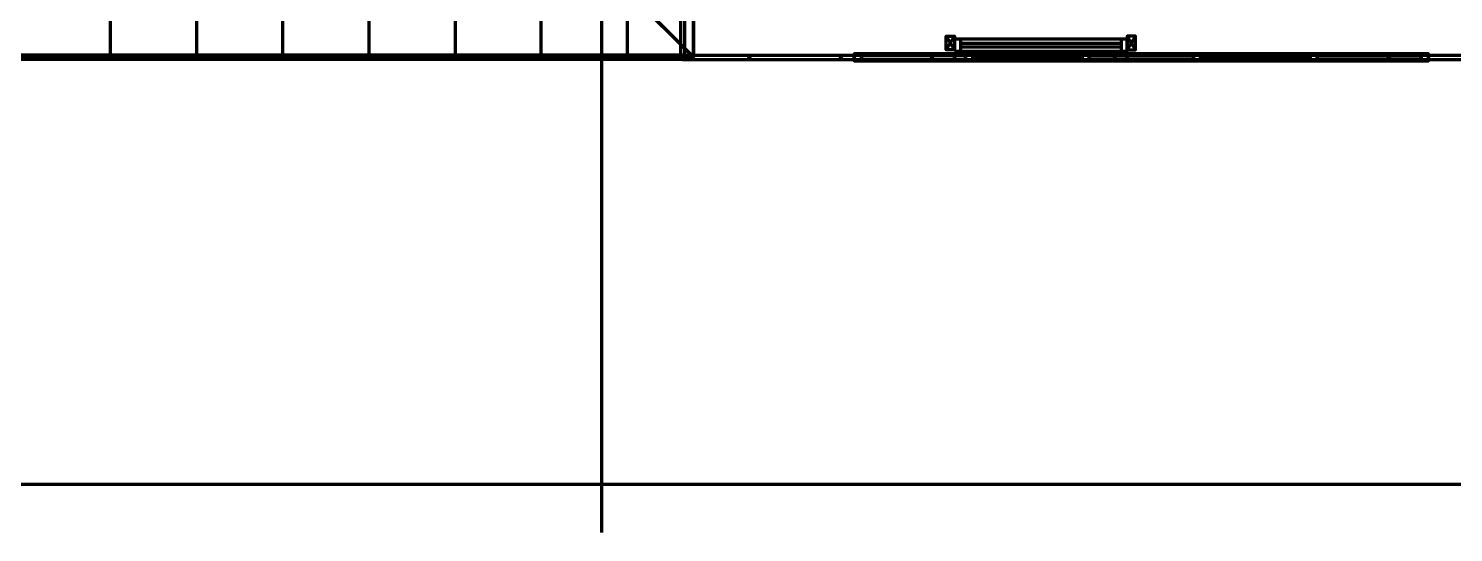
# Model space of a CAD drawing. Extents: x 0 to 1153, y 0 to 816.
# Drawn here: x 653.6 to 717.8, y 361.8 to 384.5 of the extents above; entities that cross this region are included whole.
import ezdxf

# ---------------------------------------------------------------- set-up
doc = ezdxf.new("R2010")
doc.units = 0
doc.header["$MEASUREMENT"] = 0
doc.layers.add('Arch', color=7, linetype='Continuous')

msp = doc.modelspace()

# ---------------------------------------------------------------- linework, layer by layer
at = {"layer": 'Arch', "color": 11, "linetype": 'Continuous', "lineweight": 211}
for p, q in [((679.418, 361.77), (679.418, 717.391)), ((657.299, 383.17), (657.299, 388.927)), ((661.183, 383.17), (661.183, 388.927)), ((665.057, 383.17), (665.057, 388.927)), ((668.941, 383.17), (668.941, 388.927)), ((672.825, 383.17), (672.825, 388.927)), ((676.698, 383.17), (676.698, 388.927)), ((680.582, 383.17), (680.582, 386.143)), ((694.933, 384.122), (695.314, 384.122)), ((695.579, 383.984), (695.579, 383.445)), ((702.818, 383.984), (702.818, 383.445)), ((703.464, 384.122), (703.083, 384.122)), ((657.363, 383.064), (657.161, 383.254)), ((661.469, 383.064), (661.278, 383.254)), ((665.586, 383.064), (665.395, 383.254)), ((669.703, 383.064), (669.512, 383.254)), ((673.82, 383.064), (673.629, 383.254)), ((677.937, 383.064), (677.746, 383.254)), ((682.054, 383.064), (681.863, 383.254)), ((686.17, 383.053), (685.98, 383.254)), ((690.287, 383.053), (690.097, 383.254)), ((694.404, 383.053), (694.214, 383.254)), ((695.579, 383.805), (702.818, 383.805)), ((702.818, 383.625), (695.579, 383.625)), ((698.521, 383.053), (698.331, 383.254)), ((702.638, 383.053), (702.437, 383.254)), ((706.755, 383.053), (706.554, 383.254)), ((710.861, 383.053), (710.671, 383.254)), ((714.978, 383.053), (714.788, 383.254)), ((695.314, 383.053), (703.083, 383.053))]:
    msp.add_line(p, q, dxfattribs=at)
at = {"layer": 'Arch', "color": 1, "linetype": 'Continuous', "lineweight": 211}
msp.add_lwpolyline([(917.109, 363.94), (917.109, 714.269), (113.972, 714.269), (113.972, 363.94)], close=True, dxfattribs=at)
at = {"layer": 'Arch', "color": 11, "linetype": 'Continuous', "lineweight": 211}
for points in [[(113.961, 576.972), (487.701, 576.972), (487.701, 638.81), (487.892, 638.81), (683.154, 638.81), (683.154, 638.609), (683.154, 383.254), (870.49, 383.254), (870.49, 383.053), (683.154, 383.053), (682.964, 383.064), (487.892, 383.064), (487.701, 383.064), (487.701, 454.3), (113.961, 454.3)], [(486.77, 638.799), (492.315, 633.254), (678, 633.254), (678, 388.715), (683.546, 383.17), (486.77, 383.17)], [(486.77, 638.799), (683.546, 638.799), (683.546, 383.17), (683.546, 638.799), (677.799, 633.053), (492.517, 633.053), (492.517, 388.927), (486.77, 383.17), (492.315, 388.715), (678, 388.715), (492.315, 388.715), (492.315, 633.254), (678, 633.254), (683.546, 638.799), (486.77, 638.799), (492.517, 633.053), (492.517, 388.927)], [(683.154, 383.254), (683.059, 383.254), (682.964, 383.254), (487.892, 383.254), (487.892, 638.609), (682.964, 638.609), (682.964, 383.254)], [(677.799, 388.927), (492.517, 388.927), (677.799, 388.927), (677.799, 633.053), (677.799, 388.927), (683.546, 383.17), (486.77, 383.17)], [(694.933, 383.508), (695.314, 384.122), (695.314, 383.508), (694.933, 383.508), (694.933, 384.122), (695.314, 383.508)], [(703.464, 383.508), (703.083, 384.122), (703.083, 383.508), (703.464, 383.508), (703.464, 384.122), (703.083, 383.508)], [(703.083, 383.18), (703.083, 383.053), (703.083, 383.254), (703.083, 383.053), (695.314, 383.053), (695.314, 383.254), (703.083, 383.254), (695.314, 383.254), (695.314, 383.053), (695.314, 383.18)], [(683.059, 383.064), (683.154, 383.064), (683.154, 383.064)]]:
    msp.add_lwpolyline(points, dxfattribs=at)
for points in [[(695.314, 383.445), (703.083, 383.445), (703.083, 383.984), (695.314, 383.984)], [(716.661, 383.011), (690.785, 383.011), (716.661, 383.011), (716.661, 383.328), (690.785, 383.328), (690.785, 383.011), (690.785, 383.328), (716.661, 383.328)], [(695.801, 383.011), (696.129, 383.011), (696.129, 383.011), (696.129, 383.328), (695.801, 383.328), (695.801, 383.328), (695.801, 383.011), (695.801, 383.011), (695.801, 383.328), (696.129, 383.328), (696.129, 383.011), (695.801, 383.011), (695.801, 383.286), (695.801, 383.064), (691.113, 383.064), (691.113, 383.011), (716.333, 383.011), (716.333, 383.286), (716.333, 383.064), (711.645, 383.064), (711.645, 383.011), (711.645, 383.286), (711.645, 383.064), (711.645, 383.011), (711.645, 383.286), (711.645, 383.064), (716.333, 383.064), (716.333, 383.011), (716.333, 383.286), (716.333, 383.064), (716.333, 383.011), (716.333, 383.286), (716.333, 383.064), (711.645, 383.064), (711.645, 383.011), (711.645, 383.286), (711.645, 383.064), (711.645, 383.011), (711.645, 383.286), (711.645, 383.064), (716.333, 383.064), (716.333, 383.011), (716.333, 383.286), (716.333, 383.064), (716.333, 383.011), (716.333, 383.286), (716.333, 383.064), (711.645, 383.064), (711.645, 383.011), (711.645, 383.286), (711.645, 383.064), (711.645, 383.011), (711.645, 383.286), (711.645, 383.064), (716.333, 383.064), (716.333, 383.011), (716.333, 383.286), (716.333, 383.064), (716.333, 383.011), (716.333, 383.286), (716.333, 383.064), (711.645, 383.064), (711.645, 383.011), (711.645, 383.286), (711.645, 383.064), (711.645, 383.011), (711.645, 383.286), (711.645, 383.064), (716.333, 383.064), (716.333, 383.011), (716.333, 383.286), (716.333, 383.064), (716.333, 383.011), (716.333, 383.286), (716.333, 383.064), (711.645, 383.064), (711.645, 383.011), (711.645, 383.286), (711.645, 383.064), (711.645, 383.011), (711.645, 383.286), (711.645, 383.064), (716.333, 383.064), (716.333, 383.011), (716.333, 383.286), (716.333, 383.064), (716.333, 383.011), (716.333, 383.286), (716.333, 383.064), (711.645, 383.064), (711.645, 383.011), (711.645, 383.286), (711.645, 383.064), (711.645, 383.011), (711.645, 383.286), (711.645, 383.064), (716.333, 383.064), (716.333, 383.011), (716.333, 383.286), (716.333, 383.064), (716.333, 383.011), (716.333, 383.286), (716.333, 383.064), (711.645, 383.064), (711.645, 383.011), (711.645, 383.286), (711.645, 383.064), (711.645, 383.011), (711.645, 383.286), (711.645, 383.064), (716.333, 383.064), (716.333, 383.011), (716.333, 383.286), (716.333, 383.064), (716.333, 383.011), (716.333, 383.286), (716.333, 383.064), (711.645, 383.064), (711.645, 383.011), (711.645, 383.286), (711.645, 383.064), (711.645, 383.011), (711.645, 383.286), (711.645, 383.064), (716.333, 383.064), (716.333, 383.011), (716.333, 383.286), (716.333, 383.064), (716.333, 383.011), (716.333, 383.286), (716.333, 383.064), (711.645, 383.064), (711.645, 383.011), (711.645, 383.286), (711.645, 383.064), (711.645, 383.011), (711.645, 383.286), (711.645, 383.064), (716.333, 383.064), (716.333, 383.011), (716.333, 383.286), (716.333, 383.064), (716.333, 383.011), (716.333, 383.286), (716.333, 383.064), (711.645, 383.064), (711.645, 383.011), (711.645, 383.286), (711.645, 383.064), (711.645, 383.011), (711.645, 383.286), (711.645, 383.064), (716.333, 383.064), (716.333, 383.011), (716.333, 383.286), (716.333, 383.064), (716.333, 383.011), (716.333, 383.286), (716.333, 383.064), (711.645, 383.064), (711.645, 383.011), (711.645, 383.286), (711.645, 383.064), (711.645, 383.011), (711.645, 383.286), (711.645, 383.064), (716.333, 383.064), (716.333, 383.011), (716.333, 383.286), (716.333, 383.064), (716.333, 383.011), (716.333, 383.286), (716.333, 383.064), (711.645, 383.064), (711.645, 383.011), (711.645, 383.286), (711.645, 383.064), (711.645, 383.011), (711.645, 383.286), (711.645, 383.064), (716.333, 383.064), (716.333, 383.011), (716.333, 383.286), (716.333, 383.064), (716.333, 383.011), (716.333, 383.286), (716.333, 383.064), (711.645, 383.064), (711.645, 383.011), (711.645, 383.286), (711.645, 383.064), (711.645, 383.011), (711.645, 383.286), (711.645, 383.064), (716.333, 383.064), (716.333, 383.011), (716.333, 383.286), (716.333, 383.064), (716.333, 383.011), (716.333, 383.286), (716.333, 383.064), (711.645, 383.064), (711.645, 383.011), (711.645, 383.286), (711.645, 383.064), (711.645, 383.011), (711.645, 383.286), (711.645, 383.064), (716.333, 383.064), (716.333, 383.011), (716.333, 383.286), (716.333, 383.064), (716.333, 383.011), (716.333, 383.286), (716.333, 383.064), (711.645, 383.064), (711.645, 383.011), (711.645, 383.286), (711.645, 383.064), (711.645, 383.011), (711.645, 383.286), (711.645, 383.064), (716.333, 383.064), (716.333, 383.011), (716.333, 383.286), (716.333, 383.064), (716.333, 383.011), (716.333, 383.286), (716.333, 383.064), (711.645, 383.064), (711.645, 383.011), (711.645, 383.286), (711.645, 383.064), (711.645, 383.011), (711.645, 383.286), (711.645, 383.064), (716.333, 383.064), (716.333, 383.011), (716.333, 383.286), (716.333, 383.064), (716.333, 383.011), (716.333, 383.286), (716.333, 383.064), (711.645, 383.064), (711.645, 383.011), (711.645, 383.286), (711.645, 383.064), (711.645, 383.011), (711.645, 383.286), (711.645, 383.064), (716.333, 383.064), (716.333, 383.011), (716.333, 383.286), (716.333, 383.064), (716.333, 383.011), (711.645, 383.011), (716.333, 383.011), (711.645, 383.011), (716.333, 383.011), (711.645, 383.011), (716.333, 383.011), (711.645, 383.011), (716.333, 383.011), (711.645, 383.011), (716.333, 383.011), (711.645, 383.011), (716.333, 383.011), (711.645, 383.011), (716.333, 383.011), (711.645, 383.011), (716.333, 383.011), (711.645, 383.011), (716.333, 383.011), (711.645, 383.011), (716.333, 383.011), (711.645, 383.011), (716.333, 383.011), (711.645, 383.011), (716.333, 383.011), (711.645, 383.011), (716.333, 383.011), (711.645, 383.011), (716.333, 383.011), (711.645, 383.011), (716.333, 383.011), (711.645, 383.011), (716.333, 383.011), (711.645, 383.011), (716.333, 383.011), (716.333, 383.286), (711.645, 383.244), (716.333, 383.286), (711.645, 383.244), (716.333, 383.286), (711.645, 383.244), (716.333, 383.286), (711.645, 383.244), (716.333, 383.286), (711.645, 383.244), (716.333, 383.286), (711.645, 383.244), (716.333, 383.286), (711.645, 383.244), (716.333, 383.286), (711.645, 383.244), (716.333, 383.286), (711.645, 383.244), (716.333, 383.286), (711.645, 383.244), (716.333, 383.286), (711.645, 383.244), (716.333, 383.286), (711.645, 383.244), (716.333, 383.286), (711.645, 383.244), (716.333, 383.286), (711.645, 383.244), (716.333, 383.286), (711.645, 383.244), (716.333, 383.286), (711.645, 383.244), (716.333, 383.286), (711.645, 383.244), (716.333, 383.286), (711.645, 383.244), (716.333, 383.286), (711.645, 383.244), (716.333, 383.286), (711.645, 383.244), (716.333, 383.286), (711.645, 383.244), (716.333, 383.286), (711.645, 383.244), (716.333, 383.286), (711.645, 383.244), (716.333, 383.286), (711.645, 383.244), (716.333, 383.286), (711.645, 383.244), (716.333, 383.286), (711.645, 383.244), (716.333, 383.286), (711.645, 383.244), (716.333, 383.286), (711.645, 383.244), (716.333, 383.286), (711.645, 383.244), (716.333, 383.286), (711.645, 383.244), (716.333, 383.286), (711.645, 383.244), (716.333, 383.286), (711.645, 383.244), (716.333, 383.286), (711.645, 383.244), (716.333, 383.244), (711.645, 383.286), (716.333, 383.328), (691.113, 383.286), (691.113, 383.011), (691.113, 383.064), (695.801, 383.064), (695.801, 383.011), (695.801, 383.286), (695.801, 383.064), (695.801, 383.011), (695.801, 383.286), (695.801, 383.064), (691.113, 383.064), (691.113, 383.286), (691.113, 383.011), (691.113, 383.064), (691.113, 383.286), (691.113, 383.011), (691.113, 383.064), (695.801, 383.064), (695.801, 383.011), (695.801, 383.286), (695.801, 383.064), (695.801, 383.011), (695.801, 383.286), (695.801, 383.064), (691.113, 383.064), (691.113, 383.286), (691.113, 383.011), (691.113, 383.064), (691.113, 383.286), (691.113, 383.011), (691.113, 383.064), (695.801, 383.064), (695.801, 383.011), (695.801, 383.286), (695.801, 383.064), (695.801, 383.011), (695.801, 383.286), (695.801, 383.064), (691.113, 383.064), (691.113, 383.286), (691.113, 383.011), (691.113, 383.064), (691.113, 383.286), (691.113, 383.011), (691.113, 383.064), (695.801, 383.064), (695.801, 383.011), (695.801, 383.286), (695.801, 383.064), (695.801, 383.011), (695.801, 383.286), (695.801, 383.064), (691.113, 383.064), (691.113, 383.286), (691.113, 383.011), (691.113, 383.064), (691.113, 383.286), (691.113, 383.011), (691.113, 383.064), (695.801, 383.064), (695.801, 383.011), (695.801, 383.286), (695.801, 383.064), (695.801, 383.011), (695.801, 383.286), (695.801, 383.064), (691.113, 383.064), (691.113, 383.286), (691.113, 383.011), (691.113, 383.064), (691.113, 383.286), (691.113, 383.011), (691.113, 383.064), (695.801, 383.064), (695.801, 383.011), (695.801, 383.286), (695.801, 383.064), (695.801, 383.011), (695.801, 383.286), (695.801, 383.064), (691.113, 383.064), (691.113, 383.286), (691.113, 383.011), (691.113, 383.064), (691.113, 383.286), (691.113, 383.011), (691.113, 383.064), (695.801, 383.064), (695.801, 383.011), (695.801, 383.286), (695.801, 383.064), (695.801, 383.011), (695.801, 383.286), (695.801, 383.064), (691.113, 383.064), (691.113, 383.286), (691.113, 383.011), (691.113, 383.064), (691.113, 383.286), (691.113, 383.011), (691.113, 383.064), (695.801, 383.064), (695.801, 383.011), (695.801, 383.286), (695.801, 383.064), (695.801, 383.011), (695.801, 383.286), (695.801, 383.064), (691.113, 383.064), (691.113, 383.286), (691.113, 383.011), (691.113, 383.064), (691.113, 383.286), (691.113, 383.011), (691.113, 383.064), (695.801, 383.064), (695.801, 383.011), (695.801, 383.286), (695.801, 383.064), (695.801, 383.011), (695.801, 383.286), (695.801, 383.064), (691.113, 383.064), (691.113, 383.286), (691.113, 383.011), (691.113, 383.064), (691.113, 383.286), (691.113, 383.011), (691.113, 383.064), (695.801, 383.064), (695.801, 383.011), (695.801, 383.286), (695.801, 383.064), (695.801, 383.011), (695.801, 383.286), (695.801, 383.064), (691.113, 383.064), (691.113, 383.286), (691.113, 383.011), (691.113, 383.064), (691.113, 383.286), (691.113, 383.011), (691.113, 383.064), (695.801, 383.064), (695.801, 383.011), (695.801, 383.286), (695.801, 383.064), (695.801, 383.011), (695.801, 383.286), (695.801, 383.064), (691.113, 383.064), (691.113, 383.286), (691.113, 383.011), (691.113, 383.064), (691.113, 383.286), (691.113, 383.011), (691.113, 383.064), (695.801, 383.064), (695.801, 383.011), (695.801, 383.286), (695.801, 383.064), (695.801, 383.011), (695.801, 383.286), (695.801, 383.064), (691.113, 383.064), (691.113, 383.286), (691.113, 383.011), (691.113, 383.064), (691.113, 383.286), (691.113, 383.011), (691.113, 383.064), (695.801, 383.064), (695.801, 383.011), (695.801, 383.286), (695.801, 383.064), (695.801, 383.011), (695.801, 383.286), (695.801, 383.064), (691.113, 383.064), (691.113, 383.286), (691.113, 383.011), (691.113, 383.064), (691.113, 383.286), (691.113, 383.011), (691.113, 383.064), (695.801, 383.064), (695.801, 383.011), (695.801, 383.286), (695.801, 383.064), (695.801, 383.011), (695.801, 383.286), (695.801, 383.064), (691.113, 383.064), (691.113, 383.286), (691.113, 383.011), (691.113, 383.064), (691.113, 383.286), (691.113, 383.011), (691.113, 383.064), (695.801, 383.064), (695.801, 383.011), (695.801, 383.286), (695.801, 383.064), (695.801, 383.011), (695.801, 383.286), (695.801, 383.064), (691.113, 383.064), (691.113, 383.286), (691.113, 383.011), (691.113, 383.064), (691.113, 383.286), (691.113, 383.011), (691.113, 383.064), (695.801, 383.064), (695.801, 383.011), (695.801, 383.286), (695.801, 383.064), (695.801, 383.011), (695.801, 383.286), (695.801, 383.064), (691.113, 383.064), (691.113, 383.286), (691.113, 383.011), (691.113, 383.064), (691.113, 383.286), (691.113, 383.011), (691.113, 383.064), (691.113, 383.286), (691.113, 383.011), (691.113, 383.286), (691.113, 383.064), (695.801, 383.064), (695.801, 383.011), (695.801, 383.286), (691.113, 383.244), (695.801, 383.286), (691.113, 383.244), (695.801, 383.286), (691.113, 383.244), (695.801, 383.286), (691.113, 383.244), (695.801, 383.286), (691.113, 383.244), (695.801, 383.286), (691.113, 383.244), (695.801, 383.286), (691.113, 383.244), (695.801, 383.286), (691.113, 383.244), (695.801, 383.286), (691.113, 383.244), (695.801, 383.286), (691.113, 383.244), (695.801, 383.286), (691.113, 383.244), (695.801, 383.286), (691.113, 383.244), (695.801, 383.286), (691.113, 383.244), (695.801, 383.286), (691.113, 383.244), (695.801, 383.286), (691.113, 383.244), (695.801, 383.286), (691.113, 383.244), (695.801, 383.286), (691.113, 383.244), (695.801, 383.286), (691.113, 383.244), (695.801, 383.286), (691.113, 383.244), (695.801, 383.286), (691.113, 383.244), (695.801, 383.286), (691.113, 383.244), (695.801, 383.286), (691.113, 383.244), (695.801, 383.286), (691.113, 383.244), (695.801, 383.286), (691.113, 383.244), (695.801, 383.286), (691.113, 383.244), (695.801, 383.286), (691.113, 383.244), (695.801, 383.286), (691.113, 383.244), (695.801, 383.286), (691.113, 383.244), (695.801, 383.286), (691.113, 383.244), (695.801, 383.286), (691.113, 383.244), (695.801, 383.286), (691.113, 383.244), (695.801, 383.286), (691.113, 383.244), (695.801, 383.286), (691.113, 383.244), (695.801, 383.286), (691.113, 383.244), (695.801, 383.286), (695.801, 383.064), (695.801, 383.011), (691.113, 383.011), (695.801, 383.011), (691.113, 383.011), (695.801, 383.011), (691.113, 383.011), (695.801, 383.011), (691.113, 383.011), (695.801, 383.011), (691.113, 383.011), (695.801, 383.011), (691.113, 383.011), (695.801, 383.011), (691.113, 383.011), (695.801, 383.011), (691.113, 383.011), (695.801, 383.011), (691.113, 383.011), (695.801, 383.011), (691.113, 383.011), (695.801, 383.011), (691.113, 383.011), (695.801, 383.011), (691.113, 383.011), (695.801, 383.011), (691.113, 383.011), (695.801, 383.011), (691.113, 383.011), (695.801, 383.011), (691.113, 383.011), (695.801, 383.011), (691.113, 383.011), (695.801, 383.011), (691.113, 383.011)], [(716.333, 383.011), (716.333, 383.328), (691.113, 383.328), (691.113, 383.011)], [(701.061, 383.297), (696.129, 383.297), (696.129, 383.043), (696.129, 383.297), (701.061, 383.297), (701.061, 383.043), (696.129, 383.043), (701.061, 383.011), (701.379, 383.011), (701.379, 383.011), (701.379, 383.328), (701.379, 383.328), (701.061, 383.328), (701.061, 383.011), (701.061, 383.011), (701.061, 383.328), (701.379, 383.328), (701.379, 383.011), (701.061, 383.043)], [(696.288, 383.127), (700.892, 383.127), (696.288, 383.127), (696.288, 383.201), (700.892, 383.201), (700.892, 383.127), (700.892, 383.201), (696.288, 383.201), (696.288, 383.127), (700.892, 383.127), (700.892, 383.127), (696.288, 383.127), (696.288, 383.201), (700.892, 383.201), (700.892, 383.201), (700.892, 383.127), (700.892, 383.201), (696.288, 383.201)], [(696.383, 383.201), (700.797, 383.201), (696.383, 383.201), (696.383, 383.297), (700.797, 383.297), (700.797, 383.201), (700.797, 383.297), (696.383, 383.297)], [(706.067, 383.011), (706.395, 383.011), (706.395, 383.011), (706.395, 383.328), (706.067, 383.328), (706.067, 383.328), (706.067, 383.011), (706.067, 383.011), (706.067, 383.328), (706.395, 383.328), (706.395, 383.043), (711.327, 383.043), (711.327, 383.297), (711.327, 383.043), (706.395, 383.043), (706.395, 383.297), (711.327, 383.328), (711.327, 383.011), (711.645, 383.011), (711.645, 383.011), (711.645, 383.328), (711.645, 383.328), (711.327, 383.328), (711.327, 383.011), (711.645, 383.011), (711.645, 383.328), (711.327, 383.297), (706.395, 383.297), (706.395, 383.011), (706.067, 383.011), (706.067, 383.286), (706.067, 383.064), (701.379, 383.064), (701.379, 383.011), (701.379, 383.286), (701.379, 383.064), (701.379, 383.011), (701.379, 383.286), (706.067, 383.286), (706.067, 383.064), (706.067, 383.011), (706.067, 383.286), (701.379, 383.286), (701.379, 383.064), (706.067, 383.064), (706.067, 383.011), (706.067, 383.286), (706.067, 383.064), (701.379, 383.064), (701.379, 383.011), (701.379, 383.286), (701.379, 383.064), (701.379, 383.011), (701.379, 383.286), (706.067, 383.286), (706.067, 383.064), (706.067, 383.011), (706.067, 383.286), (701.379, 383.286), (701.379, 383.064), (706.067, 383.064), (706.067, 383.011), (706.067, 383.286), (706.067, 383.064), (701.379, 383.064), (701.379, 383.011), (701.379, 383.286), (701.379, 383.064), (701.379, 383.011), (701.379, 383.286), (706.067, 383.286), (706.067, 383.064), (706.067, 383.011), (706.067, 383.286), (701.379, 383.286), (701.379, 383.064), (706.067, 383.064), (706.067, 383.011), (706.067, 383.286), (706.067, 383.064), (701.379, 383.064), (701.379, 383.011), (701.379, 383.286), (701.379, 383.064), (701.379, 383.011), (701.379, 383.286), (706.067, 383.286), (706.067, 383.064), (706.067, 383.011), (706.067, 383.286), (701.379, 383.286), (701.379, 383.064), (706.067, 383.064), (706.067, 383.011), (706.067, 383.286), (706.067, 383.064), (701.379, 383.064), (701.379, 383.011), (701.379, 383.286), (701.379, 383.064), (701.379, 383.011), (701.379, 383.286), (706.067, 383.286), (706.067, 383.064), (706.067, 383.011), (706.067, 383.286), (701.379, 383.286), (701.379, 383.064), (706.067, 383.064), (706.067, 383.011), (706.067, 383.286), (706.067, 383.064), (701.379, 383.064), (701.379, 383.011), (701.379, 383.286), (701.379, 383.064), (701.379, 383.011), (701.379, 383.286), (706.067, 383.286), (706.067, 383.064), (706.067, 383.011), (706.067, 383.286), (701.379, 383.286), (701.379, 383.064), (706.067, 383.064), (706.067, 383.011), (706.067, 383.286), (706.067, 383.064), (701.379, 383.064), (701.379, 383.011), (701.379, 383.286), (701.379, 383.064), (701.379, 383.011), (701.379, 383.286), (706.067, 383.286), (706.067, 383.064), (706.067, 383.011), (706.067, 383.286), (701.379, 383.286), (701.379, 383.064), (706.067, 383.064), (706.067, 383.011), (706.067, 383.286), (706.067, 383.064), (701.379, 383.064), (701.379, 383.011), (701.379, 383.286), (701.379, 383.064), (701.379, 383.011), (701.379, 383.286), (706.067, 383.286), (706.067, 383.064), (706.067, 383.011), (706.067, 383.286), (701.379, 383.286), (701.379, 383.064), (706.067, 383.064), (706.067, 383.011), (706.067, 383.286), (706.067, 383.064), (701.379, 383.064), (701.379, 383.011), (701.379, 383.286), (701.379, 383.064), (701.379, 383.011), (701.379, 383.286), (706.067, 383.286), (706.067, 383.064), (706.067, 383.011), (706.067, 383.286), (701.379, 383.286), (701.379, 383.064), (706.067, 383.064), (706.067, 383.011), (706.067, 383.286), (706.067, 383.064), (701.379, 383.064), (701.379, 383.011), (701.379, 383.286), (701.379, 383.064), (701.379, 383.011), (701.379, 383.286), (706.067, 383.286), (706.067, 383.064), (706.067, 383.011), (706.067, 383.286), (701.379, 383.286), (701.379, 383.064), (706.067, 383.064), (706.067, 383.011), (706.067, 383.286), (706.067, 383.064), (701.379, 383.064), (701.379, 383.011), (701.379, 383.286), (701.379, 383.064), (701.379, 383.011), (701.379, 383.286), (706.067, 383.286), (706.067, 383.064), (706.067, 383.011), (706.067, 383.286), (701.379, 383.286), (701.379, 383.064), (706.067, 383.064), (706.067, 383.011), (706.067, 383.286), (706.067, 383.064), (701.379, 383.064), (701.379, 383.011), (701.379, 383.286), (701.379, 383.064), (701.379, 383.011), (701.379, 383.286), (706.067, 383.286), (706.067, 383.064), (706.067, 383.011), (706.067, 383.286), (701.379, 383.286), (701.379, 383.064), (706.067, 383.064), (706.067, 383.011), (706.067, 383.286), (706.067, 383.064), (701.379, 383.064), (701.379, 383.011), (701.379, 383.286), (701.379, 383.064), (701.379, 383.011), (701.379, 383.286), (706.067, 383.286), (706.067, 383.064), (706.067, 383.011), (706.067, 383.286), (701.379, 383.286), (701.379, 383.064), (706.067, 383.064), (706.067, 383.011), (706.067, 383.286), (706.067, 383.064), (701.379, 383.064), (701.379, 383.011), (701.379, 383.286), (701.379, 383.064), (701.379, 383.011), (701.379, 383.286), (706.067, 383.286), (706.067, 383.064), (706.067, 383.011), (706.067, 383.286), (701.379, 383.286), (701.379, 383.064), (706.067, 383.064), (706.067, 383.011), (706.067, 383.286), (706.067, 383.064), (701.379, 383.064), (701.379, 383.011), (701.379, 383.286), (701.379, 383.064), (701.379, 383.011), (701.379, 383.286), (706.067, 383.286), (706.067, 383.064), (706.067, 383.011), (706.067, 383.286), (701.379, 383.286), (701.379, 383.064), (706.067, 383.064), (706.067, 383.011), (706.067, 383.286), (706.067, 383.064), (701.379, 383.064), (701.379, 383.011), (701.379, 383.286), (701.379, 383.064), (701.379, 383.011), (701.379, 383.286), (706.067, 383.286), (706.067, 383.064), (706.067, 383.011), (706.067, 383.286), (701.379, 383.286), (701.379, 383.064), (706.067, 383.064), (706.067, 383.011), (706.067, 383.286), (706.067, 383.064), (701.379, 383.064), (701.379, 383.011), (701.379, 383.286), (701.379, 383.064), (701.379, 383.011), (701.379, 383.286), (706.067, 383.286), (706.067, 383.064), (706.067, 383.011), (706.067, 383.286), (701.379, 383.244), (706.067, 383.244), (701.379, 383.244), (706.067, 383.244), (701.379, 383.244), (706.067, 383.244), (701.379, 383.244), (706.067, 383.244), (701.379, 383.244), (706.067, 383.244), (701.379, 383.244), (706.067, 383.244), (701.379, 383.244), (706.067, 383.244), (701.379, 383.244), (706.067, 383.244), (701.379, 383.244), (706.067, 383.244), (701.379, 383.244), (706.067, 383.244), (701.379, 383.244), (706.067, 383.244), (701.379, 383.244), (706.067, 383.244), (701.379, 383.244), (706.067, 383.244), (701.379, 383.244), (706.067, 383.244), (701.379, 383.244), (706.067, 383.244), (701.379, 383.244), (706.067, 383.244), (701.379, 383.244), (706.067, 383.244), (701.379, 383.286), (701.379, 383.064), (706.067, 383.064), (706.067, 383.011), (701.379, 383.011), (706.067, 383.011), (701.379, 383.011), (706.067, 383.011), (701.379, 383.011), (706.067, 383.011), (701.379, 383.011), (706.067, 383.011), (701.379, 383.011), (706.067, 383.011), (701.379, 383.011), (706.067, 383.011), (701.379, 383.011), (706.067, 383.011), (701.379, 383.011), (706.067, 383.011), (701.379, 383.011), (706.067, 383.011), (701.379, 383.011), (706.067, 383.011), (701.379, 383.011), (706.067, 383.011), (701.379, 383.011), (706.067, 383.011), (701.379, 383.011), (706.067, 383.011), (701.379, 383.011), (706.067, 383.011), (701.379, 383.011), (706.067, 383.011), (701.379, 383.011), (706.067, 383.011), (701.379, 383.011)], [(706.554, 383.127), (711.158, 383.127), (711.158, 383.201), (706.554, 383.201), (706.554, 383.127), (711.158, 383.127), (711.158, 383.201), (706.554, 383.201), (706.554, 383.201), (706.554, 383.127), (706.554, 383.127), (706.554, 383.201), (711.158, 383.201), (711.158, 383.127), (711.158, 383.127), (706.554, 383.127), (706.554, 383.201), (711.158, 383.201), (711.158, 383.127)], [(711.062, 383.297), (706.649, 383.297), (711.062, 383.297), (711.062, 383.201), (706.649, 383.201), (706.649, 383.297), (706.649, 383.201), (711.062, 383.201)], [(696.383, 383.043), (700.797, 383.043), (696.383, 383.043), (696.383, 383.127), (700.797, 383.127), (700.797, 383.043), (700.797, 383.127), (696.383, 383.127)], [(706.649, 383.043), (711.062, 383.043), (711.062, 383.127), (706.649, 383.127), (706.649, 383.043), (706.649, 383.127), (711.062, 383.127), (711.062, 383.043)]]:
    msp.add_lwpolyline(points, close=True, dxfattribs=at)
for p in [(695.801, 383.328), (700.892, 383.201), (701.379, 383.328), (706.067, 383.328), (706.554, 383.201), (711.645, 383.328), (695.801, 383.011), (696.129, 383.011), (696.288, 383.127), (700.892, 383.127), (701.061, 383.011), (701.379, 383.011), (706.067, 383.011), (706.395, 383.011), (706.554, 383.127), (711.158, 383.127), (711.327, 383.011), (711.645, 383.011)]:
    msp.add_point(p, dxfattribs=at)

doc.saveas('drawing.dxf')
